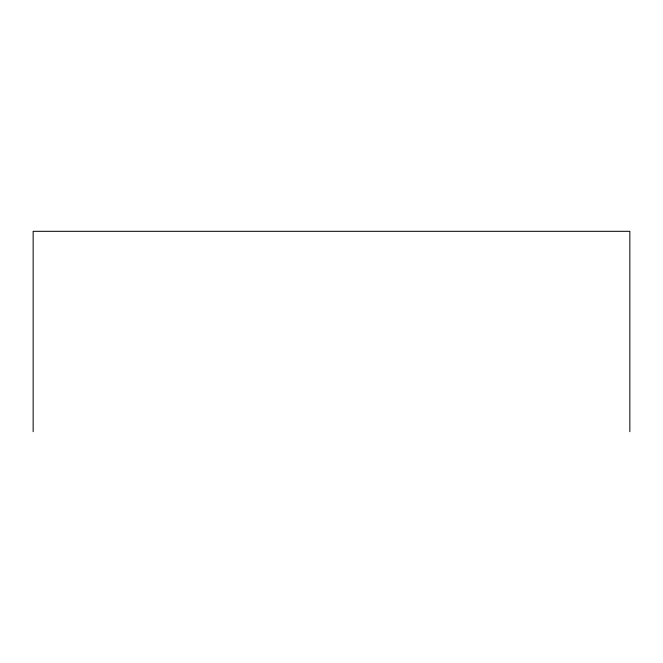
<?xml version="1.0" encoding="UTF-8"?>
<svg xmlns="http://www.w3.org/2000/svg" width="663" height="663" viewBox="0 0 663 663"><rect width="100%" height="100%" fill="white"/><g stroke="black" fill="none" stroke-linecap="round" stroke-linejoin="round"><path stroke-width="0.99" d="M629.85 431.688L629.85 231.312L33.15 231.312L33.15 431.688"/></g></svg>
